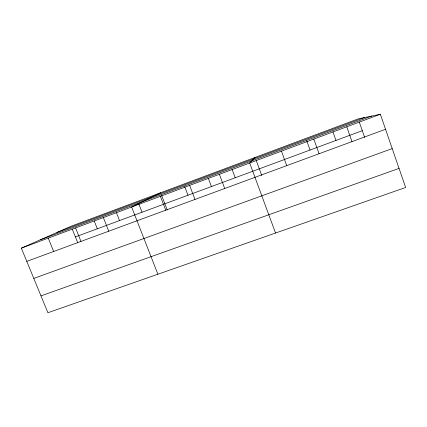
<?xml version="1.0" encoding="UTF-8"?>
<svg xmlns="http://www.w3.org/2000/svg" width="427" height="427" viewBox="0 0 427 427"><rect width="100%" height="100%" fill="white"/><g stroke="black" fill="none" stroke-linecap="round" stroke-linejoin="round"><path stroke-width="0.64" d="M255.111 157.419L249.688 163.002L275.538 233.035M160.605 192.758L131.628 207.026L157.889 274.225M21.35 248.156L71.112 226.225L358.178 118.877L380.356 114.271L405.65 187.48L47.909 312.729L21.35 248.156L380.356 114.271M56.988 232.448L364.375 117.59M40.245 239.83L371.821 116.043M75.403 236.905L362.304 130.689M26.789 261.372L385.538 129.269M33.797 278.415L392.216 148.601M40.976 295.879L399.053 168.393M48.235 238.127L53.658 251.476M72.302 229.192L77.81 242.899M75.568 227.933L80.975 241.42M103.361 217.567L108.757 231.188M94.228 221.015L97.319 228.792M116.443 212.731L119.528 220.567M138.727 203.727L142.042 212.235M161.55 195.208L167.24 209.972M160.381 196.303L165.74 210.207M184.688 186.578L187.981 195.224M189.636 185.393L194.974 199.441M208.381 178.449L211.429 186.546M219.398 174.296L224.714 188.488M232.101 169.412L235.202 177.744M256.216 160.419L261.788 175.561M281.42 151.019L286.725 165.655M306.767 140.873L310.055 150.032M313.813 139.085L319.054 153.752M332.932 131.804L335.985 140.43M346.772 126.792L351.987 141.625M359.262 121.983L364.642 137.393"/></g></svg>
